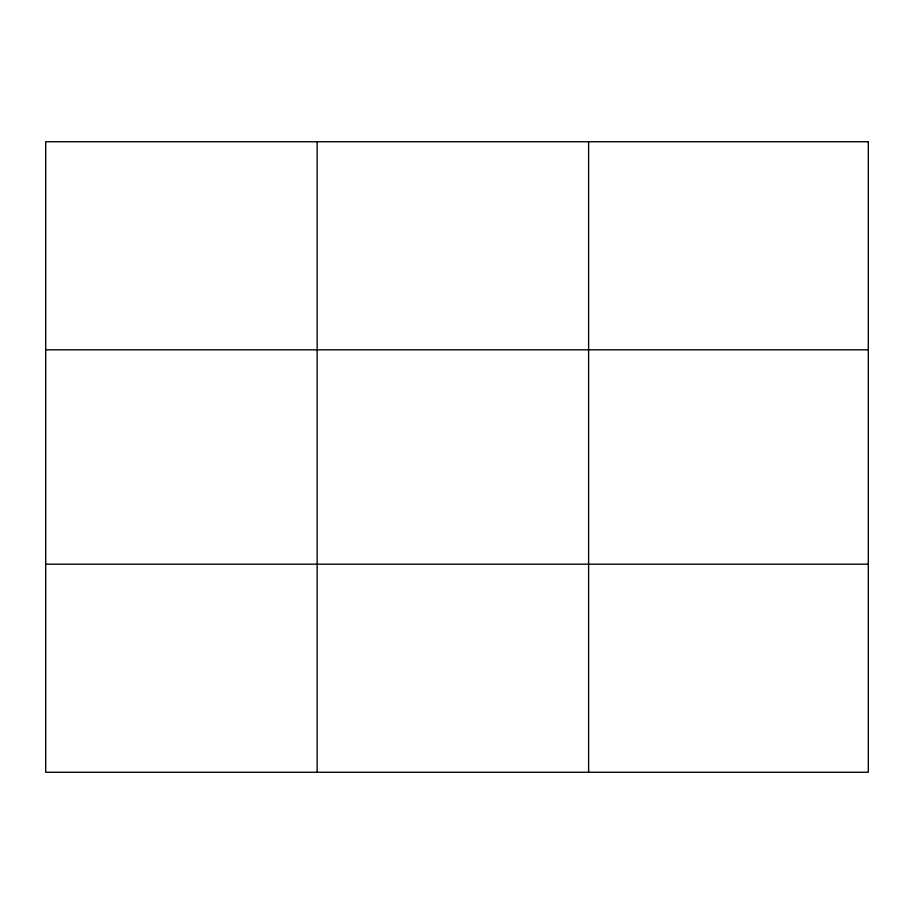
<?xml version="1.0" encoding="UTF-8"?>
<svg xmlns="http://www.w3.org/2000/svg" width="914" height="914" viewBox="0 0 914 914"><rect width="100%" height="100%" fill="white"/><g stroke="black" fill="none" stroke-linecap="round" stroke-linejoin="round"><path stroke-width="1.37" d="M317.158 141.739L317.158 772.261M588.616 141.739L588.616 772.261M45.7 349.811L868.3 349.811M45.7 564.189L868.3 564.189M868.3 141.739L868.3 772.261L45.7 772.261L45.7 141.739L868.3 141.739"/></g></svg>
